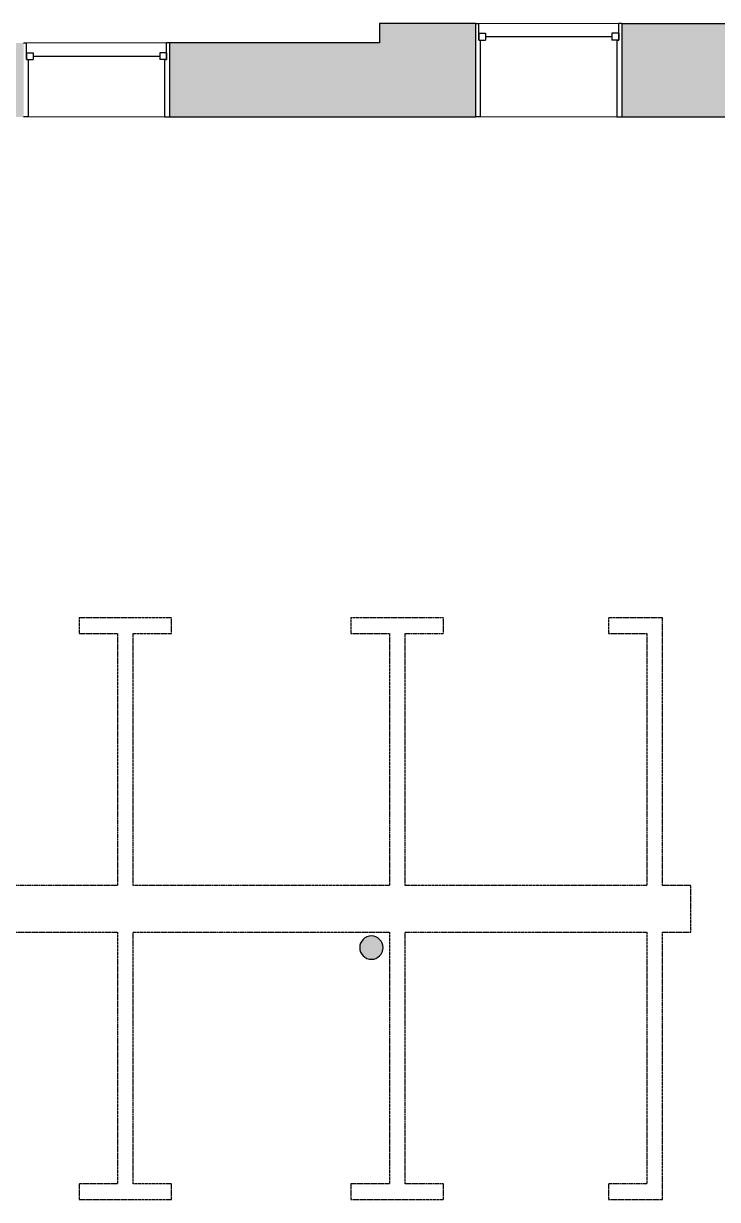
# Model space of a CAD drawing. Header units: inches. Extents: x -1176 to 1545, y -2552 to 978.
# Drawn here: x -823.6 to -645.2, y 511.6 to 813.9 of the extents above; entities that cross this region are included whole.
import ezdxf

# ---------------------------------------------------------------- set-up
doc = ezdxf.new("R2010")
doc.units = ezdxf.units.IN
doc.header["$MEASUREMENT"] = 0
doc.linetypes.add('Demolished', pattern=[0.1875, 0.125, -0.0625])
for name, color, linetype, lineweight in [('A-GLAZ', 151, 'Continuous', 18), ('A-WALL', 113, 'Continuous', 18), ('A-WALL-PATT', 111, 'Continuous', 18), ('S-COLS', 52, 'Continuous', 18)]:
    doc.layers.add(name, color=color, linetype=linetype, lineweight=lineweight)

# ---------------------------------------------------------------- blocks, each defined once
blk = doc.blocks.new('Double Hung - side window 4_ X 6_ 3_ H-6090796-2nd Floor Demo')
at = {"layer": 'A-GLAZ', "color": 8, "lineweight": 30}
for p, q in [((-18.75, 9.5), (-18, 9.5)), ((-18, 5.25), (-18, 9.5)), ((18, 5.25), (18, 9.5)), ((18.75, 9.5), (18, 9.5)), ((-18, 7), (-18, 5.25)), ((-18, 7), (-16.25, 7)), ((-16.25, 7), (-16.25, 5.25)), ((-16.25, 6.125), (16.25, 6.125)), ((16.25, 7), (16.25, 5.25)), ((18, 7), (16.25, 7)), ((18, 7), (18, 5.25)), ((-18, 5.25), (-16.25, 5.25)), ((-18, 5.25), (-17.5, 5.25)), ((-17.5, -9.5), (-17.5, 5.25)), ((18, 5.25), (16.25, 5.25)), ((17.5, 5.25), (18, 5.25)), ((17.5, 5.25), (17.5, -9.5)), ((-17.5, -9.5), (-18.75, -9.5)), ((17.5, -9.5), (18.75, -9.5))]:
    blk.add_line(p, q, dxfattribs=at)
blk = doc.blocks.new('Double Hung - side window 4_ X 6_ 3_ H-6090582-2nd Floor Demo')
at = {"layer": 'A-GLAZ', "color": 8, "lineweight": 30}
for p, q in [((-18.75, 12), (-18, 12)), ((-18, 7.75), (-18, 12)), ((-18, 9.5), (-18, 7.75)), ((-18, 9.5), (-16.25, 9.5)), ((-16.25, 9.5), (-16.25, 7.75)), ((16.25, 9.5), (16.25, 7.75)), ((18, 9.5), (16.25, 9.5)), ((18, 7.75), (18, 12)), ((18.75, 12), (18, 12)), ((18, 9.5), (18, 7.75)), ((-18, 7.75), (-16.25, 7.75)), ((-18, 7.75), (-17.5, 7.75)), ((-17.5, -12), (-17.5, 7.75)), ((-16.25, 8.625), (16.25, 8.625)), ((18, 7.75), (16.25, 7.75)), ((17.5, 7.75), (18, 7.75)), ((17.5, 7.75), (17.5, -12)), ((-17.5, -12), (-18.75, -12)), ((17.5, -12), (18.75, -12))]:
    blk.add_line(p, q, dxfattribs=at)

msp = doc.modelspace()

# ---------------------------------------------------------------- hatches: boundary and pattern name
at = {"layer": 'A-WALL-PATT', "lineweight": 9}
h = msp.add_hatch(color=7, dxfattribs=at)
h.paths.add_polyline_path([(-669.82, 789.87), (-575.57, 789.87), (-575.57, 813.87), (-669.82, 813.87)], flags=0)
h.paths.add_polyline_path([(-707.32, 789.87), (-707.32, 813.87), (-732.06, 813.87), (-732.06, 789.87)], flags=0)
h = msp.add_hatch(color=7, dxfattribs=at)
h.paths.add_polyline_path([(-823.57, 789.87), (-823.57, 808.87), (-872.06, 808.87), (-872.06, 789.87)], flags=0)
h.paths.add_polyline_path([(-732.06, 789.87), (-732.06, 808.87), (-786.07, 808.87), (-786.07, 789.87)], flags=0)
at = {"layer": 'S-COLS'}
msp.add_hatch(color=250, dxfattribs=at).paths.add_polyline_path([(-734.16, 573.37), (-733.02, 573.6), (-732.04, 574.25), (-731.39, 575.23), (-731.16, 576.37), (-731.39, 577.52), (-732.04, 578.5), (-733.02, 579.15), (-734.16, 579.37), (-735.31, 579.15), (-736.28, 578.5), (-736.94, 577.52), (-737.16, 576.37), (-736.94, 575.23), (-736.28, 574.25), (-735.31, 573.6)], flags=0)

# ---------------------------------------------------------------- linework, layer by layer
at = {"layer": 'A-WALL', "color": 8, "lineweight": 30}
for p, q in [((-707.32, 813.87), (-732.06, 813.87)), ((-732.06, 813.87), (-732.06, 808.87)), ((-707.32, 789.87), (-707.32, 813.87)), ((-669.82, 813.87), (-669.82, 789.87)), ((-669.82, 813.87), (-575.57, 813.87)), ((-732.06, 808.87), (-786.07, 808.87)), ((-786.07, 808.87), (-786.07, 789.87)), ((-786.07, 789.87), (-707.32, 789.87)), ((-669.82, 789.87), (-601.07, 789.87))]:
    msp.add_line(p, q, dxfattribs=at)
at = {"layer": 'A-WALL', "lineweight": 9}
for p, q in [((-707.32, 813.87), (-669.82, 813.87)), ((-823.57, 808.87), (-786.07, 808.87)), ((-786.07, 789.87), (-823.57, 789.87)), ((-669.82, 789.87), (-707.32, 789.87))]:
    msp.add_line(p, q, dxfattribs=at)
at = {"layer": 'A-WALL', "color": 250, "linetype": 'Demolished', "lineweight": 30}
for p, q in [((-785.55, 661.1), (-809.3, 661.1)), ((-809.3, 661.1), (-809.3, 657.1)), ((-785.55, 657.1), (-785.55, 661.1)), ((-715.65, 661.1), (-739.41, 661.1)), ((-739.41, 661.1), (-739.41, 657.1)), ((-715.65, 657.1), (-715.65, 661.1)), ((-659.31, 661.1), (-673.18, 661.1)), ((-673.18, 661.1), (-673.18, 657.1)), ((-659.31, 592.37), (-659.31, 661.1)), ((-809.3, 657.1), (-799.37, 657.1)), ((-799.37, 657.1), (-799.37, 592.37)), ((-795.37, 592.37), (-795.37, 657.1)), ((-795.37, 657.1), (-785.55, 657.1)), ((-739.41, 657.1), (-729.48, 657.1)), ((-729.48, 657.1), (-729.48, 592.37)), ((-725.48, 592.37), (-725.48, 657.1)), ((-725.48, 657.1), (-715.65, 657.1)), ((-673.18, 657.1), (-663.31, 657.1)), ((-663.31, 657.1), (-663.31, 592.37)), ((-799.37, 592.37), (-863.99, 592.37)), ((-729.48, 592.37), (-795.37, 592.37)), ((-663.31, 592.37), (-725.48, 592.37)), ((-652.04, 592.37), (-659.31, 592.37)), ((-652.04, 580.37), (-652.04, 592.37)), ((-863.99, 580.37), (-799.37, 580.37)), ((-799.37, 580.37), (-799.37, 515.65)), ((-795.37, 580.37), (-729.48, 580.37)), ((-795.37, 515.65), (-795.37, 580.37)), ((-729.48, 580.37), (-729.48, 515.65)), ((-725.48, 580.37), (-663.31, 580.37)), ((-725.48, 515.65), (-725.48, 580.37)), ((-663.31, 580.37), (-663.31, 515.65)), ((-659.31, 580.37), (-652.04, 580.37)), ((-659.31, 511.65), (-659.31, 580.37)), ((-799.37, 515.65), (-809.3, 515.65)), ((-809.3, 515.65), (-809.3, 511.65)), ((-785.55, 515.65), (-795.37, 515.65)), ((-785.55, 511.65), (-785.55, 515.65)), ((-729.48, 515.65), (-739.41, 515.65)), ((-739.41, 515.65), (-739.41, 511.65)), ((-715.65, 515.65), (-725.48, 515.65)), ((-715.65, 511.65), (-715.65, 515.65)), ((-663.31, 515.65), (-673.18, 515.65)), ((-673.18, 515.65), (-673.18, 511.65)), ((-809.3, 511.65), (-785.55, 511.65)), ((-739.41, 511.65), (-715.65, 511.65)), ((-673.18, 511.65), (-659.31, 511.65))]:
    msp.add_line(p, q, dxfattribs=at)
at = {"layer": 'S-COLS', "color": 8, "lineweight": 30}
for start, end in [(0, 180), (180, 0)]:
    msp.add_arc((-734.16, 576.37), 3, start, end, dxfattribs=at)

# ---------------------------------------------------------------- block references
at = {"layer": 'A-GLAZ'}
for name, p in [('Double Hung - side window 4_ X 6_ 3_ H-6090582-2nd Floor Demo', (-688.57, 801.87)), ('Double Hung - side window 4_ X 6_ 3_ H-6090796-2nd Floor Demo', (-804.82, 799.37))]:
    msp.add_blockref(name, p, dxfattribs=at)

doc.saveas('drawing.dxf')
